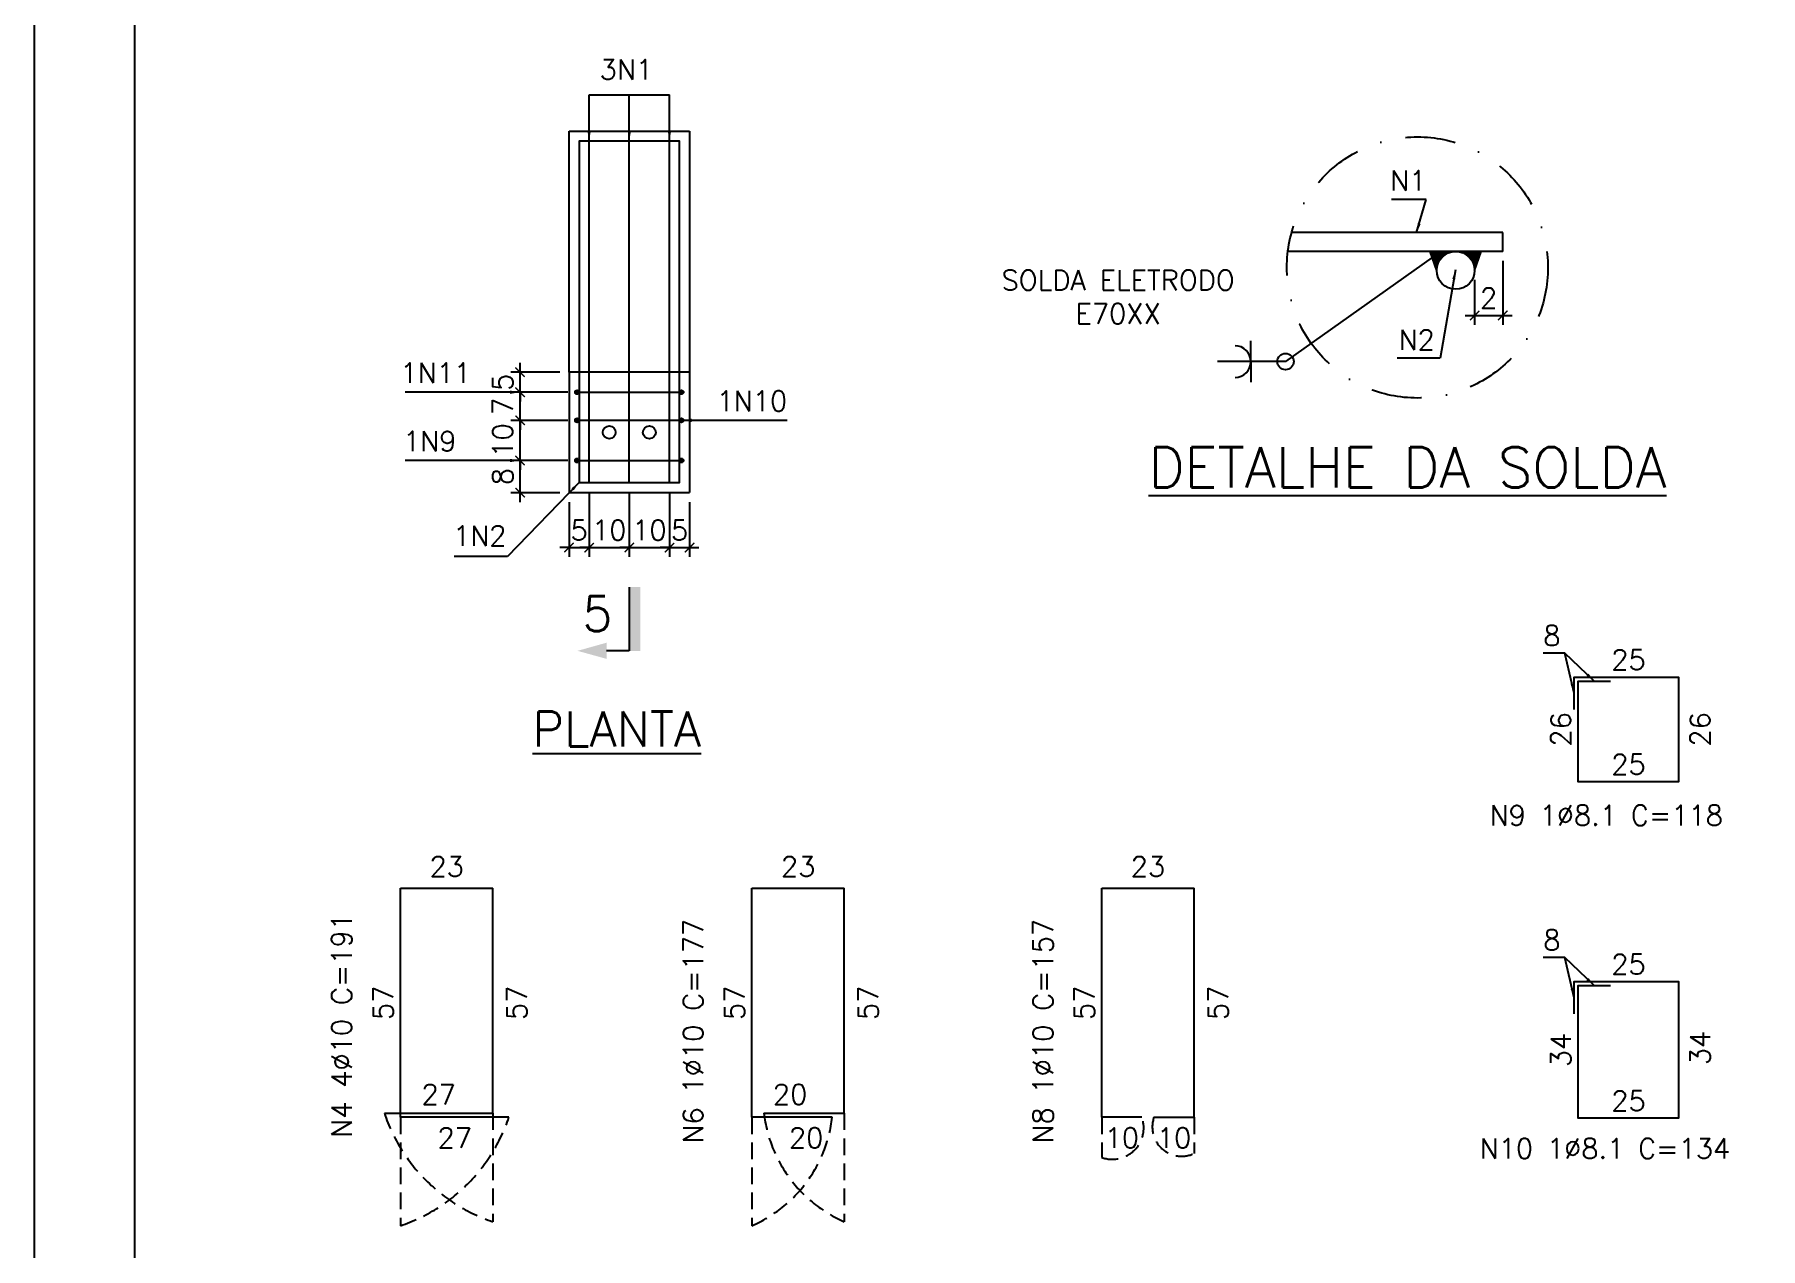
# Model space of a CAD drawing. Header units: centimetres. Extents: x 1658 to 17259, y 8294 to 11444.
# Drawn here: x 9620 to 10909, y 9086 to 9992 of the extents above; entities that cross this region are included whole.
import ezdxf

# ---------------------------------------------------------------- set-up
doc = ezdxf.new("R2010")
doc.units = ezdxf.units.CM
doc.header["$LTSCALE"] = 50
doc.header["$MEASUREMENT"] = 0
doc.header["$PDMODE"] = 67
doc.linetypes.add('DASHDOT2', pattern=[0.5, 0.25, -0.125, 0, -0.125])
doc.linetypes.add('HIDDEN', pattern=[0.375, 0.25, -0.125])
for name, color, linetype in [('COTAS-PRECON', 1, 'Continuous'), ('FORMATO-PRECON', 2, 'Continuous'), ('HACHURAS-PRECON', 1, 'Continuous'), ('IND- CORTE-PRECON', 4, 'Continuous'), ('LINHA-01-PRECON', 1, 'Continuous'), ('LINHA-02-PRECON', 2, 'Continuous'), ('LINHA-03-PRECON', 3, 'Continuous'), ('LINHA-04-PRECON', 4, 'Continuous'), ('TEXTO-20-PRECON', 2, 'Continuous'), ('TEXTO-35-PRECON', 5, 'Continuous'), ('X1', 2, 'Continuous')]:
    doc.layers.add(name, color=color, linetype=linetype)
doc.styles.add('PRECON-ROMANS', font='romans.shx')
doc.styles.add('ROMANS', font='ROMANS.SHX', dxfattribs={"oblique": 15, "height": 3})
doc.styles.get("Standard").update_dxf_attribs({"font": 'romans.shx'})
doc.dimstyles.new('ESC50-50', dxfattribs={"dimscale": 50, "dimtxt": 0.2, "dimasz": 0.15, "dimexe": 0.15, "dimexo": 0.15, "dimgap": 0.08, "dimtad": 1, "dimdec": 1, "dimzin": 12, "dimdsep": 46, "dimtxsty": 'Standard', "dimblk": 'ARCHTICK', "dimcen": 0.09, "dimdle": 0.15, "dimclrd": 256, "dimclre": 256, "dimclrt": 2, "dimazin": 3, "dimtfac": 1, "dimtdec": 1, "dimtmove": 1, "dimatfit": 2, "dimfxl": 0.15, "dimtolj": 1, "dimtzin": 0, "dimarcsym": 0})
doc.dimstyles.new('ESC75-25', dxfattribs={"dimscale": 0, "dimtxt": 15, "dimasz": 7, "dimexe": 7, "dimexo": 7, "dimgap": 5.5, "dimtad": 1, "dimdec": 1, "dimlfac": 0.333333, "dimdsep": 46, "dimtxsty": 'Standard', "dimblk": 'ARCHTICK', "dimcen": 0.1, "dimdle": 7, "dimclrd": 256, "dimclre": 256, "dimclrt": 2, "dimadec": 0, "dimazin": 0, "dimtfac": 1, "dimtdec": 1, "dimtix": 1, "dimtmove": 2, "dimatfit": 3, "dimfxl": 1, "dimarcsym": 0})
doc.dimstyles.new('ESC75-75', dxfattribs={"dimscale": 0, "dimtxt": 15, "dimasz": 7, "dimexe": 7, "dimexo": 7, "dimgap": 5.5, "dimtad": 1, "dimdec": 1, "dimdsep": 46, "dimtxsty": 'Standard', "dimblk": 'ARCHTICK', "dimcen": 0.1, "dimdle": 7, "dimclrd": 256, "dimclre": 256, "dimclrt": 2, "dimadec": 0, "dimazin": 0, "dimtfac": 1, "dimtdec": 1, "dimtix": 1, "dimtmove": 2, "dimatfit": 3, "dimfxl": 1, "dimarcsym": 0})

# ---------------------------------------------------------------- blocks, each defined once
blk = doc.blocks.new('A$C2E607E54')
at = {"layer": 'FORMATO-PRECON'}
blk.add_lwpolyline([(0, 4200), (2970, 4200), (2970, 0), (0, 0)], close=True, dxfattribs=at)
at = {"layer": 'FORMATO-PRECON', "color": 6}
blk.add_lwpolyline([(100, 3950), (2870, 3950), (2870, 100), (100, 100)], close=True, dxfattribs=at)
blk = doc.blocks.new('_ArchTick')
at = {"color": 0, "linetype": 'ByBlock', "const_width": 0.15}
blk.add_lwpolyline([(-0.5, -0.5), (0.5, 0.5)], dxfattribs=at)
blk = doc.blocks.new('*D137')
at = {"layer": 'Defpoints', "color": 0, "transparency": 16777216}
for p in [(10033.8, 9657.5), (10018.8, 9650), (10033.8, 9609)]:
    blk.add_point(p, dxfattribs=at)
at = {"layer": 'LINHA-01-PRECON', "lineweight": -2, "transparency": 16777216}
for p, q in [((10033.8, 9650.5), (10033.8, 9602)), ((10018.8, 9643), (10018.8, 9602)), ((10018.8, 9609), (10011.8, 9609)), ((10018.8, 9609), (10033.8, 9609)), ((10033.8, 9609), (10040.8, 9609))]:
    blk.add_line(p, q, dxfattribs=at)
at = {"layer": 'LINHA-01-PRECON', "lineweight": -2, "transparency": 16777216, "xscale": 7, "yscale": 7, "zscale": 7}
blk.add_blockref('_ArchTick', (10018.8, 9609), dxfattribs=at)
at = {"layer": 'LINHA-01-PRECON', "lineweight": -2, "transparency": 16777216, "xscale": 7, "yscale": 7, "zscale": 7, "rotation": 180}
blk.add_blockref('_ArchTick', (10033.8, 9609), dxfattribs=at)
at = {"layer": 'LINHA-01-PRECON', "color": 2, "transparency": 16777216, "insert": (10026.3, 9622), "char_height": 15, "attachment_point": 5}
blk.add_mtext('5', dxfattribs=at)
blk = doc.blocks.new('*D138')
at = {"layer": 'Defpoints', "color": 0, "transparency": 16777216}
for p in [(10033.8, 9657.5), (10063.8, 9657.5), (10063.8, 9609)]:
    blk.add_point(p, dxfattribs=at)
at = {"layer": 'LINHA-01-PRECON', "lineweight": -2, "transparency": 16777216}
for p, q in [((10033.8, 9650.5), (10033.8, 9602)), ((10063.8, 9650.5), (10063.8, 9602)), ((10033.8, 9609), (10026.8, 9609)), ((10033.8, 9609), (10063.8, 9609)), ((10063.8, 9609), (10070.8, 9609))]:
    blk.add_line(p, q, dxfattribs=at)
at = {"layer": 'LINHA-01-PRECON', "lineweight": -2, "transparency": 16777216, "xscale": 7, "yscale": 7, "zscale": 7}
blk.add_blockref('_ArchTick', (10033.8, 9609), dxfattribs=at)
at = {"layer": 'LINHA-01-PRECON', "lineweight": -2, "transparency": 16777216, "xscale": 7, "yscale": 7, "zscale": 7, "rotation": 180}
blk.add_blockref('_ArchTick', (10063.8, 9609), dxfattribs=at)
at = {"layer": 'LINHA-01-PRECON', "color": 2, "transparency": 16777216, "insert": (10048.8, 9622), "char_height": 15, "attachment_point": 5}
blk.add_mtext('10', dxfattribs=at)
blk = doc.blocks.new('*D139')
at = {"layer": 'Defpoints', "color": 0, "transparency": 16777216}
for p in [(10063.8, 9657.5), (10093.8, 9657.5), (10093.8, 9609)]:
    blk.add_point(p, dxfattribs=at)
at = {"layer": 'LINHA-01-PRECON', "lineweight": -2, "transparency": 16777216}
for p, q in [((10063.8, 9650.5), (10063.8, 9602)), ((10093.8, 9650.5), (10093.8, 9602)), ((10063.8, 9609), (10056.8, 9609)), ((10063.8, 9609), (10093.8, 9609)), ((10093.8, 9609), (10100.8, 9609))]:
    blk.add_line(p, q, dxfattribs=at)
at = {"layer": 'LINHA-01-PRECON', "lineweight": -2, "transparency": 16777216, "xscale": 7, "yscale": 7, "zscale": 7}
blk.add_blockref('_ArchTick', (10063.8, 9609), dxfattribs=at)
at = {"layer": 'LINHA-01-PRECON', "lineweight": -2, "transparency": 16777216, "xscale": 7, "yscale": 7, "zscale": 7, "rotation": 180}
blk.add_blockref('_ArchTick', (10093.8, 9609), dxfattribs=at)
at = {"layer": 'LINHA-01-PRECON', "color": 2, "transparency": 16777216, "insert": (10078.8, 9622), "char_height": 15, "attachment_point": 5}
blk.add_mtext('10', dxfattribs=at)
blk = doc.blocks.new('*D140')
at = {"layer": 'Defpoints', "color": 0, "transparency": 16777216}
for p in [(10093.8, 9657.5), (10108.8, 9650), (10108.8, 9609)]:
    blk.add_point(p, dxfattribs=at)
at = {"layer": 'LINHA-01-PRECON', "lineweight": -2, "transparency": 16777216}
for p, q in [((10093.8, 9650.5), (10093.8, 9602)), ((10108.8, 9643), (10108.8, 9602)), ((10093.8, 9609), (10086.8, 9609)), ((10093.8, 9609), (10108.8, 9609)), ((10108.8, 9609), (10115.8, 9609))]:
    blk.add_line(p, q, dxfattribs=at)
at = {"layer": 'LINHA-01-PRECON', "lineweight": -2, "transparency": 16777216, "xscale": 7, "yscale": 7, "zscale": 7}
blk.add_blockref('_ArchTick', (10093.8, 9609), dxfattribs=at)
at = {"layer": 'LINHA-01-PRECON', "lineweight": -2, "transparency": 16777216, "xscale": 7, "yscale": 7, "zscale": 7, "rotation": 180}
blk.add_blockref('_ArchTick', (10108.8, 9609), dxfattribs=at)
at = {"layer": 'LINHA-01-PRECON', "color": 2, "transparency": 16777216, "insert": (10101.3, 9622), "char_height": 15, "attachment_point": 5}
blk.add_mtext('5', dxfattribs=at)
blk = doc.blocks.new('*D141')
at = {"layer": 'Defpoints', "color": 0, "transparency": 16777216}
for p in [(9982.2, 9674), (10024.8, 9674), (10018.8, 9650)]:
    blk.add_point(p, dxfattribs=at)
at = {"layer": 'LINHA-01-PRECON', "lineweight": -2, "transparency": 16777216}
for p, q in [((10017.8, 9674), (9975.2, 9674)), ((9982.2, 9643), (9982.2, 9681)), ((10011.8, 9650), (9975.2, 9650))]:
    blk.add_line(p, q, dxfattribs=at)
at = {"layer": 'LINHA-01-PRECON', "lineweight": -2, "transparency": 16777216, "xscale": 7, "yscale": 7, "zscale": 7}
for p, rotation in [((9982.2, 9674), 90), ((9982.2, 9650), 270)]:
    blk.add_blockref('_ArchTick', p, dxfattribs=dict(at, rotation=rotation))
at = {"layer": 'LINHA-01-PRECON', "color": 2, "transparency": 16777216, "insert": (9969.2, 9662), "char_height": 15, "attachment_point": 5, "rotation": 90}
blk.add_mtext('8', dxfattribs=at)
blk = doc.blocks.new('*D142')
at = {"layer": 'Defpoints', "color": 0, "transparency": 16777216}
for p in [(9982.2, 9704), (10024.8, 9704), (10024.8, 9674)]:
    blk.add_point(p, dxfattribs=at)
at = {"layer": 'LINHA-01-PRECON', "lineweight": -2, "transparency": 16777216}
for p, q in [((9982.2, 9704), (9982.2, 9711)), ((10017.8, 9704), (9975.2, 9704)), ((9982.2, 9674), (9982.2, 9704)), ((10017.8, 9674), (9975.2, 9674)), ((9982.2, 9674), (9982.2, 9667))]:
    blk.add_line(p, q, dxfattribs=at)
at = {"layer": 'LINHA-01-PRECON', "lineweight": -2, "transparency": 16777216, "xscale": 7, "yscale": 7, "zscale": 7}
for p, rotation in [((9982.2, 9704), 270), ((9982.2, 9674), 90)]:
    blk.add_blockref('_ArchTick', p, dxfattribs=dict(at, rotation=rotation))
at = {"layer": 'LINHA-01-PRECON', "color": 2, "transparency": 16777216, "insert": (9969.2, 9689), "char_height": 15, "attachment_point": 5, "rotation": 90}
blk.add_mtext('10', dxfattribs=at)
blk = doc.blocks.new('*D143')
at = {"layer": 'Defpoints', "color": 0, "transparency": 16777216}
for p in [(9982.2, 9725), (10024.8, 9725), (10024.8, 9704)]:
    blk.add_point(p, dxfattribs=at)
at = {"layer": 'LINHA-01-PRECON', "lineweight": -2, "transparency": 16777216}
for p, q in [((10017.8, 9725), (9975.2, 9725)), ((9982.2, 9725), (9982.2, 9732)), ((9982.2, 9704), (9982.2, 9725)), ((10017.8, 9704), (9975.2, 9704)), ((9982.2, 9704), (9982.2, 9697))]:
    blk.add_line(p, q, dxfattribs=at)
at = {"layer": 'LINHA-01-PRECON', "lineweight": -2, "transparency": 16777216, "xscale": 7, "yscale": 7, "zscale": 7}
for p, rotation in [((9982.2, 9725), 270), ((9982.2, 9704), 90)]:
    blk.add_blockref('_ArchTick', p, dxfattribs=dict(at, rotation=rotation))
at = {"layer": 'LINHA-01-PRECON', "color": 2, "transparency": 16777216, "insert": (9969.2, 9714.5), "char_height": 15, "attachment_point": 5, "rotation": 90}
blk.add_mtext('7', dxfattribs=at)
blk = doc.blocks.new('*D144')
at = {"layer": 'Defpoints', "color": 0, "transparency": 16777216}
for p in [(9982.2, 9740), (10018.8, 9740), (10024.8, 9725)]:
    blk.add_point(p, dxfattribs=at)
at = {"layer": 'LINHA-01-PRECON', "lineweight": -2, "transparency": 16777216}
for p, q in [((9982.2, 9740), (9982.2, 9747)), ((10011.8, 9740), (9975.2, 9740)), ((9982.2, 9725), (9982.2, 9740)), ((10017.8, 9725), (9975.2, 9725)), ((9982.2, 9725), (9982.2, 9718))]:
    blk.add_line(p, q, dxfattribs=at)
at = {"layer": 'LINHA-01-PRECON', "lineweight": -2, "transparency": 16777216, "xscale": 7, "yscale": 7, "zscale": 7}
for p, rotation in [((9982.2, 9740), 270), ((9982.2, 9725), 90)]:
    blk.add_blockref('_ArchTick', p, dxfattribs=dict(at, rotation=rotation))
at = {"layer": 'LINHA-01-PRECON', "color": 2, "transparency": 16777216, "insert": (9969.2, 9732.5), "char_height": 15, "attachment_point": 5, "rotation": 90}
blk.add_mtext('5', dxfattribs=at)
blk = doc.blocks.new('*D148')
at = {"layer": 'Defpoints', "color": 0, "linetype": 'Continuous', "transparency": 16777216}
for p in [(9892.9, 9183.5), (9973.9, 9183.5), (9973.9, 9183.5)]:
    blk.add_point(p, dxfattribs=at)
at = {"layer": 'LINHA-01-PRECON', "color": 2, "linetype": 'Continuous', "transparency": 16777216, "insert": (9933.4, 9168.2), "char_height": 15, "attachment_point": 5}
blk.add_mtext('27', dxfattribs=at)
blk = doc.blocks.new('*D149')
at = {"layer": 'Defpoints', "color": 0, "linetype": 'Continuous', "transparency": 16777216}
for p in [(9892.9, 9354.5), (9892.9, 9354.5), (9892.9, 9183.5)]:
    blk.add_point(p, dxfattribs=at)
at = {"layer": 'LINHA-01-PRECON', "color": 2, "linetype": 'Continuous', "transparency": 16777216, "insert": (9879.9, 9269), "char_height": 15, "attachment_point": 5, "rotation": 90}
blk.add_mtext('57', dxfattribs=at)
blk = doc.blocks.new('*D150')
at = {"layer": 'Defpoints', "color": 0, "linetype": 'Continuous', "transparency": 16777216}
for p in [(9892.9, 9354.5), (9961.9, 9354.5), (9961.9, 9354.5)]:
    blk.add_point(p, dxfattribs=at)
at = {"layer": 'LINHA-01-PRECON', "color": 2, "linetype": 'Continuous', "transparency": 16777216, "insert": (9927.4, 9370.8), "char_height": 15, "attachment_point": 5}
blk.add_mtext('23', dxfattribs=at)
blk = doc.blocks.new('*D159')
at = {"layer": 'Defpoints', "color": 0, "linetype": 'Continuous', "transparency": 16777216}
for p in [(10772.6, 9434.1), (10847.6, 9434.1), (10847.6, 9434.1)]:
    blk.add_point(p, dxfattribs=at)
at = {"layer": 'LINHA-01-PRECON', "color": 2, "linetype": 'Continuous', "transparency": 16777216, "insert": (10810.1, 9447.1), "char_height": 15, "attachment_point": 5}
blk.add_mtext('25', dxfattribs=at)
blk = doc.blocks.new('*D160')
at = {"layer": 'Defpoints', "color": 0, "linetype": 'Continuous', "transparency": 16777216}
for p in [(10847.6, 9512.2), (10847.6, 9512.2), (10847.6, 9434.1)]:
    blk.add_point(p, dxfattribs=at)
at = {"layer": 'LINHA-01-PRECON', "color": 2, "linetype": 'Continuous', "transparency": 16777216, "insert": (10863.6, 9473.2), "char_height": 15, "attachment_point": 5, "rotation": 90}
blk.add_mtext('26', dxfattribs=at)
blk = doc.blocks.new('*D161')
at = {"layer": 'Defpoints', "color": 0, "linetype": 'Continuous', "transparency": 16777216}
for p in [(10772.6, 9512.2), (10772.6, 9512.2), (10847.6, 9512.2)]:
    blk.add_point(p, dxfattribs=at)
at = {"layer": 'LINHA-01-PRECON', "color": 2, "linetype": 'Continuous', "transparency": 16777216, "insert": (10810.1, 9525.2), "char_height": 15, "attachment_point": 5}
blk.add_mtext('25', dxfattribs=at)
blk = doc.blocks.new('*D162')
at = {"layer": 'Defpoints', "color": 0, "linetype": 'Continuous', "transparency": 16777216}
for p in [(10772.6, 9512.2), (10772.6, 9512.2), (10772.6, 9434.1)]:
    blk.add_point(p, dxfattribs=at)
at = {"layer": 'LINHA-01-PRECON', "color": 2, "linetype": 'Continuous', "transparency": 16777216, "insert": (10759.6, 9473.2), "char_height": 15, "attachment_point": 5, "rotation": 90}
blk.add_mtext('26', dxfattribs=at)
blk = doc.blocks.new('*D163')
at = {"layer": 'Defpoints', "color": 0, "linetype": 'Continuous', "transparency": 16777216}
for p in [(10772.6, 9182.8), (10847.6, 9182.8), (10847.6, 9182.8)]:
    blk.add_point(p, dxfattribs=at)
at = {"layer": 'LINHA-01-PRECON', "color": 2, "linetype": 'Continuous', "transparency": 16777216, "insert": (10810.1, 9195.8), "char_height": 15, "attachment_point": 5}
blk.add_mtext('25', dxfattribs=at)
blk = doc.blocks.new('*D164')
at = {"layer": 'Defpoints', "color": 0, "linetype": 'Continuous', "transparency": 16777216}
for p in [(10847.6, 9284.8), (10847.6, 9284.8), (10847.6, 9182.8)]:
    blk.add_point(p, dxfattribs=at)
at = {"layer": 'LINHA-01-PRECON', "color": 2, "linetype": 'Continuous', "transparency": 16777216, "insert": (10863.6, 9235.3), "char_height": 15, "attachment_point": 5, "rotation": 90}
blk.add_mtext('34', dxfattribs=at)
blk = doc.blocks.new('*D165')
at = {"layer": 'Defpoints', "color": 0, "linetype": 'Continuous', "transparency": 16777216}
for p in [(10772.6, 9284.8), (10772.6, 9284.8), (10847.6, 9284.8)]:
    blk.add_point(p, dxfattribs=at)
at = {"layer": 'LINHA-01-PRECON', "color": 2, "linetype": 'Continuous', "transparency": 16777216, "insert": (10810.1, 9297.8), "char_height": 15, "attachment_point": 5}
blk.add_mtext('25', dxfattribs=at)
blk = doc.blocks.new('*D166')
at = {"layer": 'Defpoints', "color": 0, "linetype": 'Continuous', "transparency": 16777216}
for p in [(10772.6, 9284.8), (10772.6, 9284.8), (10772.6, 9182.8)]:
    blk.add_point(p, dxfattribs=at)
at = {"layer": 'LINHA-01-PRECON', "color": 2, "linetype": 'Continuous', "transparency": 16777216, "insert": (10759.6, 9233.8), "char_height": 15, "attachment_point": 5, "rotation": 90}
blk.add_mtext('34', dxfattribs=at)
blk = doc.blocks.new('IND-CORTE-')
at = {"layer": 'IND- CORTE-PRECON', "color": 1}
for p, q in [((-11.2, 63.5), (-33.6, 63.5)), ((-11.2, 0), (-11.2, 63.5))]:
    blk.add_line(p, q, dxfattribs=at)
for points in [[(-33.6, 71.5), (-62.5, 63.5), (-33.6, 55.4)], [(0, 0), (-11.2, 0), (0, 63.5), (-11.2, 63.5)]]:
    blk.add_solid(points, dxfattribs=at)
at = {"layer": 'IND- CORTE-PRECON', "linetype": 'Continuous', "style": 'ROMANS', "flags": 8}
blk.add_attdef('B', (-57.7, 9.1), '', height=35, dxfattribs=at)
blk = doc.blocks.new('*D173')
at = {"layer": 'Defpoints', "color": 0, "transparency": 16777216}
for p in [(10716.2, 9830.1), (10695.2, 9816), (10716.2, 9782.4)]:
    blk.add_point(p, dxfattribs=at)
at = {"layer": 'LINHA-01-PRECON', "lineweight": -2, "transparency": 16777216}
for p, q in [((10716.2, 9823.1), (10716.2, 9775.4)), ((10695.2, 9809), (10695.2, 9775.4)), ((10688.2, 9782.4), (10723.2, 9782.4))]:
    blk.add_line(p, q, dxfattribs=at)
at = {"layer": 'LINHA-01-PRECON', "lineweight": -2, "transparency": 16777216, "xscale": 7, "yscale": 7, "zscale": 7, "rotation": 180}
blk.add_blockref('_ArchTick', (10695.2, 9782.4), dxfattribs=at)
at = {"layer": 'LINHA-01-PRECON', "lineweight": -2, "transparency": 16777216, "xscale": 7, "yscale": 7, "zscale": 7}
blk.add_blockref('_ArchTick', (10716.2, 9782.4), dxfattribs=at)
at = {"layer": 'LINHA-01-PRECON', "color": 2, "transparency": 16777216, "insert": (10705.7, 9795.4), "char_height": 15, "attachment_point": 5}
blk.add_mtext('2', dxfattribs=at)
blk = doc.blocks.new('*D177')
at = {"layer": 'Defpoints', "color": 0, "linetype": 'Continuous', "transparency": 16777216}
for p in [(9961.9, 9354.5), (9961.9, 9354.5), (9961.9, 9183.5)]:
    blk.add_point(p, dxfattribs=at)
at = {"layer": 'LINHA-01-PRECON', "color": 2, "linetype": 'Continuous', "transparency": 16777216, "insert": (9979.8, 9269), "char_height": 15, "attachment_point": 5, "rotation": 90}
blk.add_mtext('57', dxfattribs=at)
blk = doc.blocks.new('*D178')
at = {"layer": 'Defpoints', "color": 0, "linetype": 'Continuous', "transparency": 16777216}
for p in [(9880.9, 9186.5), (9880.9, 9186.5), (9961.9, 9186.5)]:
    blk.add_point(p, dxfattribs=at)
at = {"layer": 'LINHA-01-PRECON', "color": 2, "linetype": 'Continuous', "transparency": 16777216, "insert": (9921.4, 9200.6), "char_height": 15, "attachment_point": 5}
blk.add_mtext('27', dxfattribs=at)
blk = doc.blocks.new('*D179')
at = {"layer": 'Defpoints', "color": 0, "linetype": 'Continuous', "transparency": 16777216}
for p in [(10155.4, 9183.5), (10215.4, 9183.5), (10215.4, 9183.5)]:
    blk.add_point(p, dxfattribs=at)
at = {"layer": 'LINHA-01-PRECON', "color": 2, "linetype": 'Continuous', "transparency": 16777216, "insert": (10195.9, 9168.2), "char_height": 15, "attachment_point": 5}
blk.add_mtext('20', dxfattribs=at)
blk = doc.blocks.new('*D180')
at = {"layer": 'Defpoints', "color": 0, "linetype": 'Continuous', "transparency": 16777216}
for p in [(10155.4, 9354.5), (10155.4, 9354.5), (10155.4, 9183.5)]:
    blk.add_point(p, dxfattribs=at)
at = {"layer": 'LINHA-01-PRECON', "color": 2, "linetype": 'Continuous', "transparency": 16777216, "insert": (10142.4, 9269), "char_height": 15, "attachment_point": 5, "rotation": 90}
blk.add_mtext('57', dxfattribs=at)
blk = doc.blocks.new('*D181')
at = {"layer": 'Defpoints', "color": 0, "linetype": 'Continuous', "transparency": 16777216}
for p in [(10155.4, 9354.5), (10224.4, 9354.5), (10224.4, 9354.5)]:
    blk.add_point(p, dxfattribs=at)
at = {"layer": 'LINHA-01-PRECON', "color": 2, "linetype": 'Continuous', "transparency": 16777216, "insert": (10189.9, 9370.8), "char_height": 15, "attachment_point": 5}
blk.add_mtext('23', dxfattribs=at)
blk = doc.blocks.new('*D182')
at = {"layer": 'Defpoints', "color": 0, "linetype": 'Continuous', "transparency": 16777216}
for p in [(10224.4, 9354.5), (10224.4, 9354.5), (10224.4, 9183.5)]:
    blk.add_point(p, dxfattribs=at)
at = {"layer": 'LINHA-01-PRECON', "color": 2, "linetype": 'Continuous', "transparency": 16777216, "insert": (10242.3, 9269), "char_height": 15, "attachment_point": 5, "rotation": 90}
blk.add_mtext('57', dxfattribs=at)
blk = doc.blocks.new('*D183')
at = {"layer": 'Defpoints', "color": 0, "linetype": 'Continuous', "transparency": 16777216}
for p in [(10164.4, 9186.5), (10164.4, 9186.5), (10224.4, 9186.5)]:
    blk.add_point(p, dxfattribs=at)
at = {"layer": 'LINHA-01-PRECON', "color": 2, "linetype": 'Continuous', "transparency": 16777216, "insert": (10183.9, 9200.6), "char_height": 15, "attachment_point": 5}
blk.add_mtext('20', dxfattribs=at)
blk = doc.blocks.new('*D184')
at = {"layer": 'Defpoints', "color": 0, "linetype": 'Continuous', "transparency": 16777216}
for p in [(10416.7, 9183.5), (10446.7, 9183.5), (10446.7, 9183.5)]:
    blk.add_point(p, dxfattribs=at)
at = {"layer": 'LINHA-01-PRECON', "color": 2, "linetype": 'Continuous', "transparency": 16777216, "insert": (10431.7, 9168.2), "char_height": 15, "attachment_point": 5}
blk.add_mtext('10', dxfattribs=at)
blk = doc.blocks.new('*D185')
at = {"layer": 'Defpoints', "color": 0, "linetype": 'Continuous', "transparency": 16777216}
for p in [(10416.7, 9354.5), (10416.7, 9354.5), (10416.7, 9183.5)]:
    blk.add_point(p, dxfattribs=at)
at = {"layer": 'LINHA-01-PRECON', "color": 2, "linetype": 'Continuous', "transparency": 16777216, "insert": (10403.7, 9269), "char_height": 15, "attachment_point": 5, "rotation": 90}
blk.add_mtext('57', dxfattribs=at)
blk = doc.blocks.new('*D186')
at = {"layer": 'Defpoints', "color": 0, "linetype": 'Continuous', "transparency": 16777216}
for p in [(10416.7, 9354.5), (10485.7, 9354.5), (10485.7, 9354.5)]:
    blk.add_point(p, dxfattribs=at)
at = {"layer": 'LINHA-01-PRECON', "color": 2, "linetype": 'Continuous', "transparency": 16777216, "insert": (10451.2, 9370.8), "char_height": 15, "attachment_point": 5}
blk.add_mtext('23', dxfattribs=at)
blk = doc.blocks.new('*D187')
at = {"layer": 'Defpoints', "color": 0, "linetype": 'Continuous', "transparency": 16777216}
for p in [(10485.7, 9354.5), (10485.7, 9354.5), (10485.7, 9183.5)]:
    blk.add_point(p, dxfattribs=at)
at = {"layer": 'LINHA-01-PRECON', "color": 2, "linetype": 'Continuous', "transparency": 16777216, "insert": (10503.6, 9269), "char_height": 15, "attachment_point": 5, "rotation": 90}
blk.add_mtext('57', dxfattribs=at)
blk = doc.blocks.new('*D188')
at = {"layer": 'Defpoints', "color": 0, "linetype": 'Continuous', "transparency": 16777216}
for p in [(10455.7, 9183.5), (10455.7, 9183.5), (10485.7, 9183.5)]:
    blk.add_point(p, dxfattribs=at)
at = {"layer": 'LINHA-01-PRECON', "color": 2, "linetype": 'Continuous', "transparency": 16777216, "insert": (10470.7, 9168.2), "char_height": 15, "attachment_point": 5}
blk.add_mtext('10', dxfattribs=at)

msp = doc.modelspace()

# ---------------------------------------------------------------- hatches: boundary and pattern name
at = {"layer": 'LINHA-01-PRECON'}
h = msp.add_hatch(dxfattribs=at)
h.set_pattern_fill('ANSI31', color=256, scale=8.4375, style=0)
h.set_pattern_definition([(45, (5659.4336, 9327.9817), (-0.74577668, 0.74577668), [])])
h.paths.add_polyline_path([(10661.98, 9830.14), (10666.89, 9816.01, -0.4142136), (10681.02, 9830.14)])
h.paths.add_polyline_path([(10681.02, 9830.14, -0.4142136), (10695.15, 9816.01), (10700.06, 9830.14)])
at = {"layer": 'LINHA-01-PRECON', "linetype": 'Continuous'}
h = msp.add_hatch(color=256, dxfattribs=at)
h.dxf.hatch_style = 1
edge = h.paths.add_edge_path()
edge.add_arc((10024.78, 9725.03), 1.5, 0, 360)
h = msp.add_hatch(color=256, dxfattribs=at)
h.dxf.hatch_style = 1
edge = h.paths.add_edge_path()
edge.add_arc((10102.78, 9725.03), 1.5, 0, 360)
h = msp.add_hatch(color=256, dxfattribs=at)
h.dxf.hatch_style = 1
edge = h.paths.add_edge_path()
edge.add_arc((10024.78, 9704.03), 1.5, 0, 360)
h = msp.add_hatch(color=256, dxfattribs=at)
h.dxf.hatch_style = 1
edge = h.paths.add_edge_path()
edge.add_arc((10102.78, 9704.03), 1.5, 0, 360)
h = msp.add_hatch(color=256, dxfattribs=at)
h.dxf.hatch_style = 1
edge = h.paths.add_edge_path()
edge.add_arc((10024.78, 9674.03), 1.5, 0, 360)
h = msp.add_hatch(color=256, dxfattribs=at)
h.dxf.hatch_style = 1
edge = h.paths.add_edge_path()
edge.add_arc((10102.78, 9674.03), 1.5, 0, 360)

# ---------------------------------------------------------------- linework, layer by layer
at = {"layer": 'COTAS-PRECON', "linetype": 'HIDDEN'}
for p, q in [((9892.86, 9183.52), (9892.86, 9102.52)), ((9961.86, 9186.52), (9961.86, 9105.52)), ((10155.38, 9183.52), (10155.38, 9102.52)), ((10224.38, 9186.52), (10224.38, 9105.52)), ((10416.67, 9183.52), (10416.67, 9153.52)), ((10485.67, 9183.52), (10485.67, 9156.52))]:
    msp.add_line(p, q, dxfattribs=at)
for centre, radius, start, end in [((10002.89, 9227.55), 128.75, 198.58468, 251.41532), ((9851.83, 9224.55), 128.75, 288.58468, 341.41532), ((10114.85, 9195.26), 101.21, 293.60466, 353.33763), ((10264.9, 9198.26), 101.21, 186.66237, 246.39534), ((10424.59, 9175.6), 23.46, 250.2784, 19.7216), ((10476.31, 9176.28), 21.87, 160.67852, 295.34705)]:
    msp.add_arc(centre, radius, start, end, dxfattribs=at)
at = {"layer": 'LINHA-01-PRECON', "color": 1}
msp.add_lwpolyline([(10663.57, 9825.56), (10553.94, 9747.92), (10503.12, 9747.92)], dxfattribs=at)
at = {"layer": 'LINHA-01-PRECON', "color": 1, "linetype": 'DASHDOT2', "ltscale": 3}
msp.add_circle((10652.47, 9818.19), 97.5, dxfattribs=at)
at = {"layer": 'LINHA-01-PRECON', "linetype": 'Continuous'}
for centre in [(10024.78, 9725.03), (10102.78, 9725.03), (10024.78, 9704.03), (10102.78, 9704.03), (10024.78, 9674.03), (10102.78, 9674.03)]:
    msp.add_circle(centre, 1.5, dxfattribs=at)
at = {"layer": 'LINHA-02-PRECON'}
for p, q in [((10018.78, 9740.03), (10018.78, 9920.03)), ((10018.78, 9920.03), (10108.78, 9920.03)), ((10108.78, 9920.03), (10108.78, 9740.03)), ((10528.02, 9747.92), (10528.02, 9763.31)), ((10528.02, 9747.92), (10528.02, 9732.53)), ((10108.78, 9740.03), (10018.78, 9740.03)), ((10018.78, 9740.03), (10018.78, 9650.03)), ((10108.78, 9740.03), (10108.78, 9650.03)), ((10018.78, 9650.03), (10108.78, 9650.03))]:
    msp.add_line(p, q, dxfattribs=at)
for centre, radius in [((10553.94, 9747.92), 6.11), ((10048.78, 9695.03), 4.8), ((10078.78, 9695.03), 4.8)]:
    msp.add_circle(centre, radius, dxfattribs=at)
msp.add_arc((10516.17, 9747.92), 11.84, 270.31864, 89.68136, dxfattribs=at)
at = {"layer": 'LINHA-03-PRECON'}
for p, q in [((10716.18, 9844.27), (10558.52, 9844.27)), ((10716.18, 9830.14), (10716.18, 9844.27)), ((10716.18, 9830.14), (10555.7, 9830.14)), ((10666.89, 9816.01), (10661.98, 9830.14)), ((10689.54, 9830.14), (10689.54, 9830.14)), ((10695.15, 9816.01), (10700.06, 9830.14))]:
    msp.add_line(p, q, dxfattribs=at)
msp.add_circle((10681.02, 9816.01), 14.13, dxfattribs=at)
at = {"layer": 'LINHA-04-PRECON'}
for p, q in [((10033.78, 9657.53), (10033.78, 9912.53)), ((10063.78, 9657.53), (10063.78, 9912.53)), ((10093.78, 9657.53), (10093.78, 9912.53)), ((10026.28, 9725.03), (10101.28, 9725.03)), ((10026.28, 9704.03), (10101.28, 9704.03)), ((10026.28, 9674.03), (10101.28, 9674.03)), ((9892.86, 9183.52), (9892.86, 9354.52)), ((9892.86, 9354.52), (9961.86, 9354.52)), ((9961.86, 9186.52), (9961.86, 9354.52)), ((10155.38, 9183.52), (10155.38, 9354.52)), ((10155.38, 9354.52), (10224.38, 9354.52)), ((10224.38, 9186.52), (10224.38, 9354.52)), ((10416.67, 9183.52), (10416.67, 9354.52)), ((10416.67, 9354.52), (10485.67, 9354.52)), ((10485.67, 9183.52), (10485.67, 9354.52)), ((9880.86, 9186.52), (9961.86, 9186.52)), ((9973.86, 9183.52), (9892.86, 9183.52)), ((10215.38, 9183.52), (10155.38, 9183.52)), ((10164.38, 9186.52), (10224.38, 9186.52)), ((10446.67, 9183.52), (10416.67, 9183.52)), ((10455.67, 9183.52), (10485.67, 9183.52))]:
    msp.add_line(p, q, dxfattribs=at)
msp.add_lwpolyline([(10026.28, 9657.53), (10101.28, 9657.53), (10101.28, 9912.53), (10026.28, 9912.53)], close=True, dxfattribs=at)
for points in [[(10769.59, 9488.18), (10769.59, 9512.18), (10847.59, 9512.18), (10847.59, 9434.14), (10772.59, 9434.14), (10772.59, 9509.18), (10796.59, 9509.18)], [(10769.59, 9260.83), (10769.59, 9284.83), (10847.59, 9284.83), (10847.59, 9182.79), (10772.59, 9182.79), (10772.59, 9281.83), (10796.59, 9281.83)]]:
    msp.add_lwpolyline(points, dxfattribs=at)

# ---------------------------------------------------------------- block references
at = {"layer": 'HACHURAS-PRECON', "xscale": 0.7499999999999996, "yscale": 0.7499999999999996, "zscale": 0.7499999999999996}
msp.add_blockref('A$C2E607E54', (9619.53, 8293.94), dxfattribs=at)
at = {"layer": 'TEXTO-35-PRECON', "linetype": 'ByBlock'}
ref = msp.add_blockref('IND-CORTE-', (10072, 9579.5), dxfattribs=dict(at, xscale=-0.75, yscale=0.75, zscale=0.75, rotation=180))
ref.add_attrib('B', '5', (10028.71, 9546.45), dxfattribs={"layer": 'IND- CORTE-PRECON', "color": 5, "linetype": 'Continuous', "height": 26.25, "style": 'ROMANS', "flags": 8})

# ---------------------------------------------------------------- texts
at = {"layer": 'LINHA-01-PRECON', "color": 2, "linetype": 'Continuous', "char_height": 15, "attachment_point": 5}
for s, insert in [('3N1', (10061.6, 9966.06)), ('1N11', (9919.21, 9739.46)), ('1N10', (10155.35, 9718.46)), ('1N9', (9914.69, 9688.46)), ('1N2', (9952.05, 9617.82)), ('8', (10752.93, 9543.27)), ('8', (10752.93, 9315.92))]:
    msp.add_mtext(s, dxfattribs=dict(at, insert=insert))
at = {"layer": 'LINHA-01-PRECON', "color": 2, "char_height": 15, "attachment_point": 5}
for s, insert in [('N1', (10645.64, 9883.1)), ('N2', (10651.91, 9764.13))]:
    msp.add_mtext(s, dxfattribs=dict(at, insert=insert))
at = {"layer": 'LINHA-01-PRECON', "color": 4, "attachment_point": 5}
for s, insert, char_height in [('\\A1;{\\LDETALHE DA SOLDA}', (10645.09, 9668.95), 30), ('{\\LPLANTA}', (10054.41, 9473.53, -0.02), 26.25)]:
    msp.add_mtext(s, dxfattribs=dict(at, insert=insert, char_height=char_height))
at = {"layer": 'TEXTO-20-PRECON', "insert": (10428.9, 9796.19), "char_height": 15, "attachment_point": 5, "style": 'PRECON-ROMANS'}
msp.add_mtext('\\A1;SOLDA ELETRODO\\PE70XX', dxfattribs=at)
at = {"layer": 'X1', "style": 'PRECON-ROMANS'}
for s, p in [('N9 1%%C8.1 C=118', (10706.44, 9401.52)), ('N10 1%%C8.1 C=134', (10699.02, 9152.72))]:
    msp.add_text(s, height=15, dxfattribs=at).set_placement(p)
for s, p in [('N4 4%%C10 C=191', (9856.47, 9168.26)), ('N6 1%%C10 C=177', (10118.99, 9163.98)), ('N8 1%%C10 C=157', (10380.28, 9163.98))]:
    msp.add_text(s, height=15, rotation=90, dxfattribs=at).set_placement(p)

# ---------------------------------------------------------------- dimensions: what is measured, and where the dimension line sits
at = {"layer": 'LINHA-01-PRECON'}
dim = msp.add_linear_dim(base=(10716.18, 9782.42), p1=(10695.15, 9816.01), p2=(10716.18, 9830.14), text='2', dimstyle='ESC75-25', override={"dimscale": 1}, dxfattribs=at)
dim.commit()
dim.dimension.update_dxf_attribs({"geometry": '*D173', "text_midpoint": (10705.67, 9795.42)})
for base, p1, p2, picture, middle in [((9982.18, 9740.03), (10024.78, 9725.03), (10018.78, 9740.03), '*D144', (9969.18, 9732.53)), ((9982.18, 9725.03), (10024.78, 9704.03), (10024.78, 9725.03), '*D143', (9969.18, 9714.53)), ((9982.18, 9704.03), (10024.78, 9674.03), (10024.78, 9704.03), '*D142', (9969.18, 9689.03)), ((9982.18, 9674.03), (10018.78, 9650.03), (10024.78, 9674.03), '*D141', (9969.18, 9662.03))]:
    dim = msp.add_linear_dim(base=base, p1=p1, p2=p2, angle=270, dimstyle='ESC75-25', override={"dimscale": 1}, dxfattribs=at)
    dim.commit()
    dim.dimension.update_dxf_attribs({"geometry": picture, "text_midpoint": middle})
for base, p1, p2, picture, middle in [((10033.78, 9608.95), (10018.78, 9650.03), (10033.78, 9657.53), '*D137', (10026.28, 9621.95)), ((10063.78, 9608.95), (10033.78, 9657.53), (10063.78, 9657.53), '*D138', (10048.78, 9621.95)), ((10093.78, 9608.95), (10063.78, 9657.53), (10093.78, 9657.53), '*D139', (10078.78, 9621.95)), ((10108.78, 9608.95), (10093.78, 9657.53), (10108.78, 9650.03), '*D140', (10101.28, 9621.95))]:
    dim = msp.add_linear_dim(base=base, p1=p1, p2=p2, dimstyle='ESC75-25', override={"dimscale": 1}, dxfattribs=at)
    dim.commit()
    dim.dimension.update_dxf_attribs({"geometry": picture, "text_midpoint": middle})
at = {"layer": 'LINHA-01-PRECON', "linetype": 'Continuous'}
for base, p1, p2, picture, middle in [((10772.59, 9512.18), (10847.59, 9512.18), (10772.59, 9512.18), '*D161', (10810.09, 9525.18)), ((10847.59, 9434.14), (10772.59, 9434.14), (10847.59, 9434.14), '*D159', (10810.09, 9447.14)), ((10772.59, 9284.83), (10847.59, 9284.83), (10772.59, 9284.83), '*D165', (10810.09, 9297.83)), ((10847.59, 9182.79), (10772.59, 9182.79), (10847.59, 9182.79), '*D163', (10810.09, 9195.79))]:
    dim = msp.add_linear_dim(base=base, p1=p1, p2=p2, dimstyle='ESC75-25', override={"dimscale": 1, "dimse1": 1, "dimse2": 1, "dimsd1": 1, "dimsd2": 1}, dxfattribs=at)
    dim.commit()
    dim.dimension.update_dxf_attribs({"geometry": picture, "text_midpoint": middle})
for base, p1, p2, picture, middle in [((10772.59, 9512.18), (10772.59, 9434.14), (10772.59, 9512.18), '*D162', (10759.59, 9473.16)), ((9892.86, 9354.52), (9892.86, 9183.52), (9892.86, 9354.52), '*D149', (9879.86, 9269.02)), ((10155.38, 9354.52), (10155.38, 9183.52), (10155.38, 9354.52), '*D180', (10142.38, 9269.02)), ((10416.67, 9354.52), (10416.67, 9183.52), (10416.67, 9354.52), '*D185', (10403.67, 9269.02)), ((10772.59, 9284.83), (10772.59, 9182.79), (10772.59, 9284.83), '*D166', (10759.59, 9233.81))]:
    dim = msp.add_linear_dim(base=base, p1=p1, p2=p2, angle=90, dimstyle='ESC75-25', override={"dimscale": 1, "dimse1": 1, "dimse2": 1, "dimsd1": 1, "dimsd2": 1}, dxfattribs=at)
    dim.commit()
    dim.dimension.update_dxf_attribs({"geometry": picture, "text_midpoint": middle})
for base, p1, p2, angle, picture, middle in [((10847.59, 9512.18), (10847.59, 9434.14), (10847.59, 9512.18), 90, '*D160', (10863.55, 9473.16)), ((9961.86, 9354.52), (9892.86, 9354.52), (9961.86, 9354.52), 180, '*D150', (9927.36, 9370.83)), ((10224.38, 9354.52), (10155.38, 9354.52), (10224.38, 9354.52), 180, '*D181', (10189.88, 9370.83)), ((10485.67, 9354.52), (10416.67, 9354.52), (10485.67, 9354.52), 180, '*D186', (10451.17, 9370.83)), ((9961.86, 9354.52), (9961.86, 9183.52), (9961.86, 9354.52), 90, '*D177', (9979.78, 9269.02)), ((10224.38, 9354.52), (10224.38, 9183.52), (10224.38, 9354.52), 90, '*D182', (10242.3, 9269.02)), ((10485.67, 9354.52), (10485.67, 9183.52), (10485.67, 9354.52), 90, '*D187', (10503.6, 9269.02)), ((10847.59, 9284.83), (10847.59, 9182.79), (10847.59, 9284.83), 90, '*D164', (10863.55, 9235.31)), ((9973.86, 9183.52), (9892.86, 9183.52), (9973.86, 9183.52), 180, '*D148', (9933.36, 9168.18)), ((10215.38, 9183.52), (10155.38, 9183.52), (10215.38, 9183.52), 180, '*D179', (10195.88, 9168.18)), ((10446.67, 9183.52), (10416.67, 9183.52), (10446.67, 9183.52), 180, '*D184', (10431.67, 9168.18))]:
    dim = msp.add_linear_dim(base=base, p1=p1, p2=p2, angle=angle, dimstyle='ESC75-25', override={"dimscale": 1, "dimse1": 1, "dimse2": 1, "dimsd1": 1, "dimsd2": 1}, dxfattribs=at)
    dim.commit()
    dim.dimension.update_dxf_attribs({"geometry": picture, "text_midpoint": middle, "dimtype": 160})
for base, p1, p2, picture, middle in [((9880.86, 9186.52), (9961.86, 9186.52), (9880.86, 9186.52), '*D178', (9921.36, 9200.58)), ((10164.38, 9186.52), (10224.38, 9186.52), (10164.38, 9186.52), '*D183', (10183.88, 9200.58)), ((10455.67, 9183.52), (10485.67, 9183.52), (10455.67, 9183.52), '*D188', (10470.67, 9168.18))]:
    dim = msp.add_linear_dim(base=base, p1=p1, p2=p2, dimstyle='ESC75-25', override={"dimscale": 1, "dimse1": 1, "dimse2": 1, "dimsd1": 1, "dimsd2": 1}, dxfattribs=at)
    dim.commit()
    dim.dimension.update_dxf_attribs({"geometry": picture, "text_midpoint": middle, "dimtype": 160})

# ---------------------------------------------------------------- leaders
at = {"layer": 'LINHA-01-PRECON'}
for points, dimstyle, override in [([(10033.78, 9912.53), (10033.78, 9947.01), (10093.78, 9947.01)], 'ESC50-50', {"dimgap": 0.08, "dimtad": 1}), ([(10063.78, 9912.53), (10063.78, 9947.01)], 'ESC50-50', {"dimgap": 0.08, "dimtad": 1}), ([(10093.78, 9912.53), (10093.78, 9947.01)], 'ESC50-50', {"dimgap": 0.08, "dimtad": 1}), ([(10651.87, 9844.27), (10659.12, 9869.07), (10633.09, 9869.07)], 'ESC75-25', {"dimscale": 1}), ([(10680.84, 9816.35), (10669.46, 9750.37), (10637.42, 9750.37)], 'ESC75-25', {"dimscale": 1}), ([(9982.18, 9725.03), (9896.5, 9725.03)], 'ESC50-50', {"dimgap": 0.08, "dimtad": 1}), ([(10102.78, 9704.03), (10181.83, 9704.03)], 'ESC50-50', {"dimgap": 0.08, "dimtad": 1}), ([(9982.18, 9674.03), (9896.5, 9674.03)], 'ESC50-50', {"dimgap": 0.08, "dimtad": 1})]:
    msp.add_leader(points, dimstyle=dimstyle, override=override, dxfattribs=at)
at = {"layer": 'LINHA-01-PRECON', "linetype": 'Continuous'}
for points in [[(10026.28, 9657.53), (9972.73, 9602.33), (9933.01, 9602.33)], [(10769.59, 9500.18), (10762.55, 9530.19), (10746.45, 9530.19)], [(10784.59, 9509.18), (10762.55, 9530.19)], [(10769.59, 9272.83), (10762.55, 9302.84), (10746.45, 9302.84)], [(10784.59, 9281.83), (10762.55, 9302.84)]]:
    msp.add_leader(points, dimstyle='ESC75-75', override={"dimscale": 1, "dimtad": 0}, dxfattribs=at)

doc.saveas('drawing.dxf')
